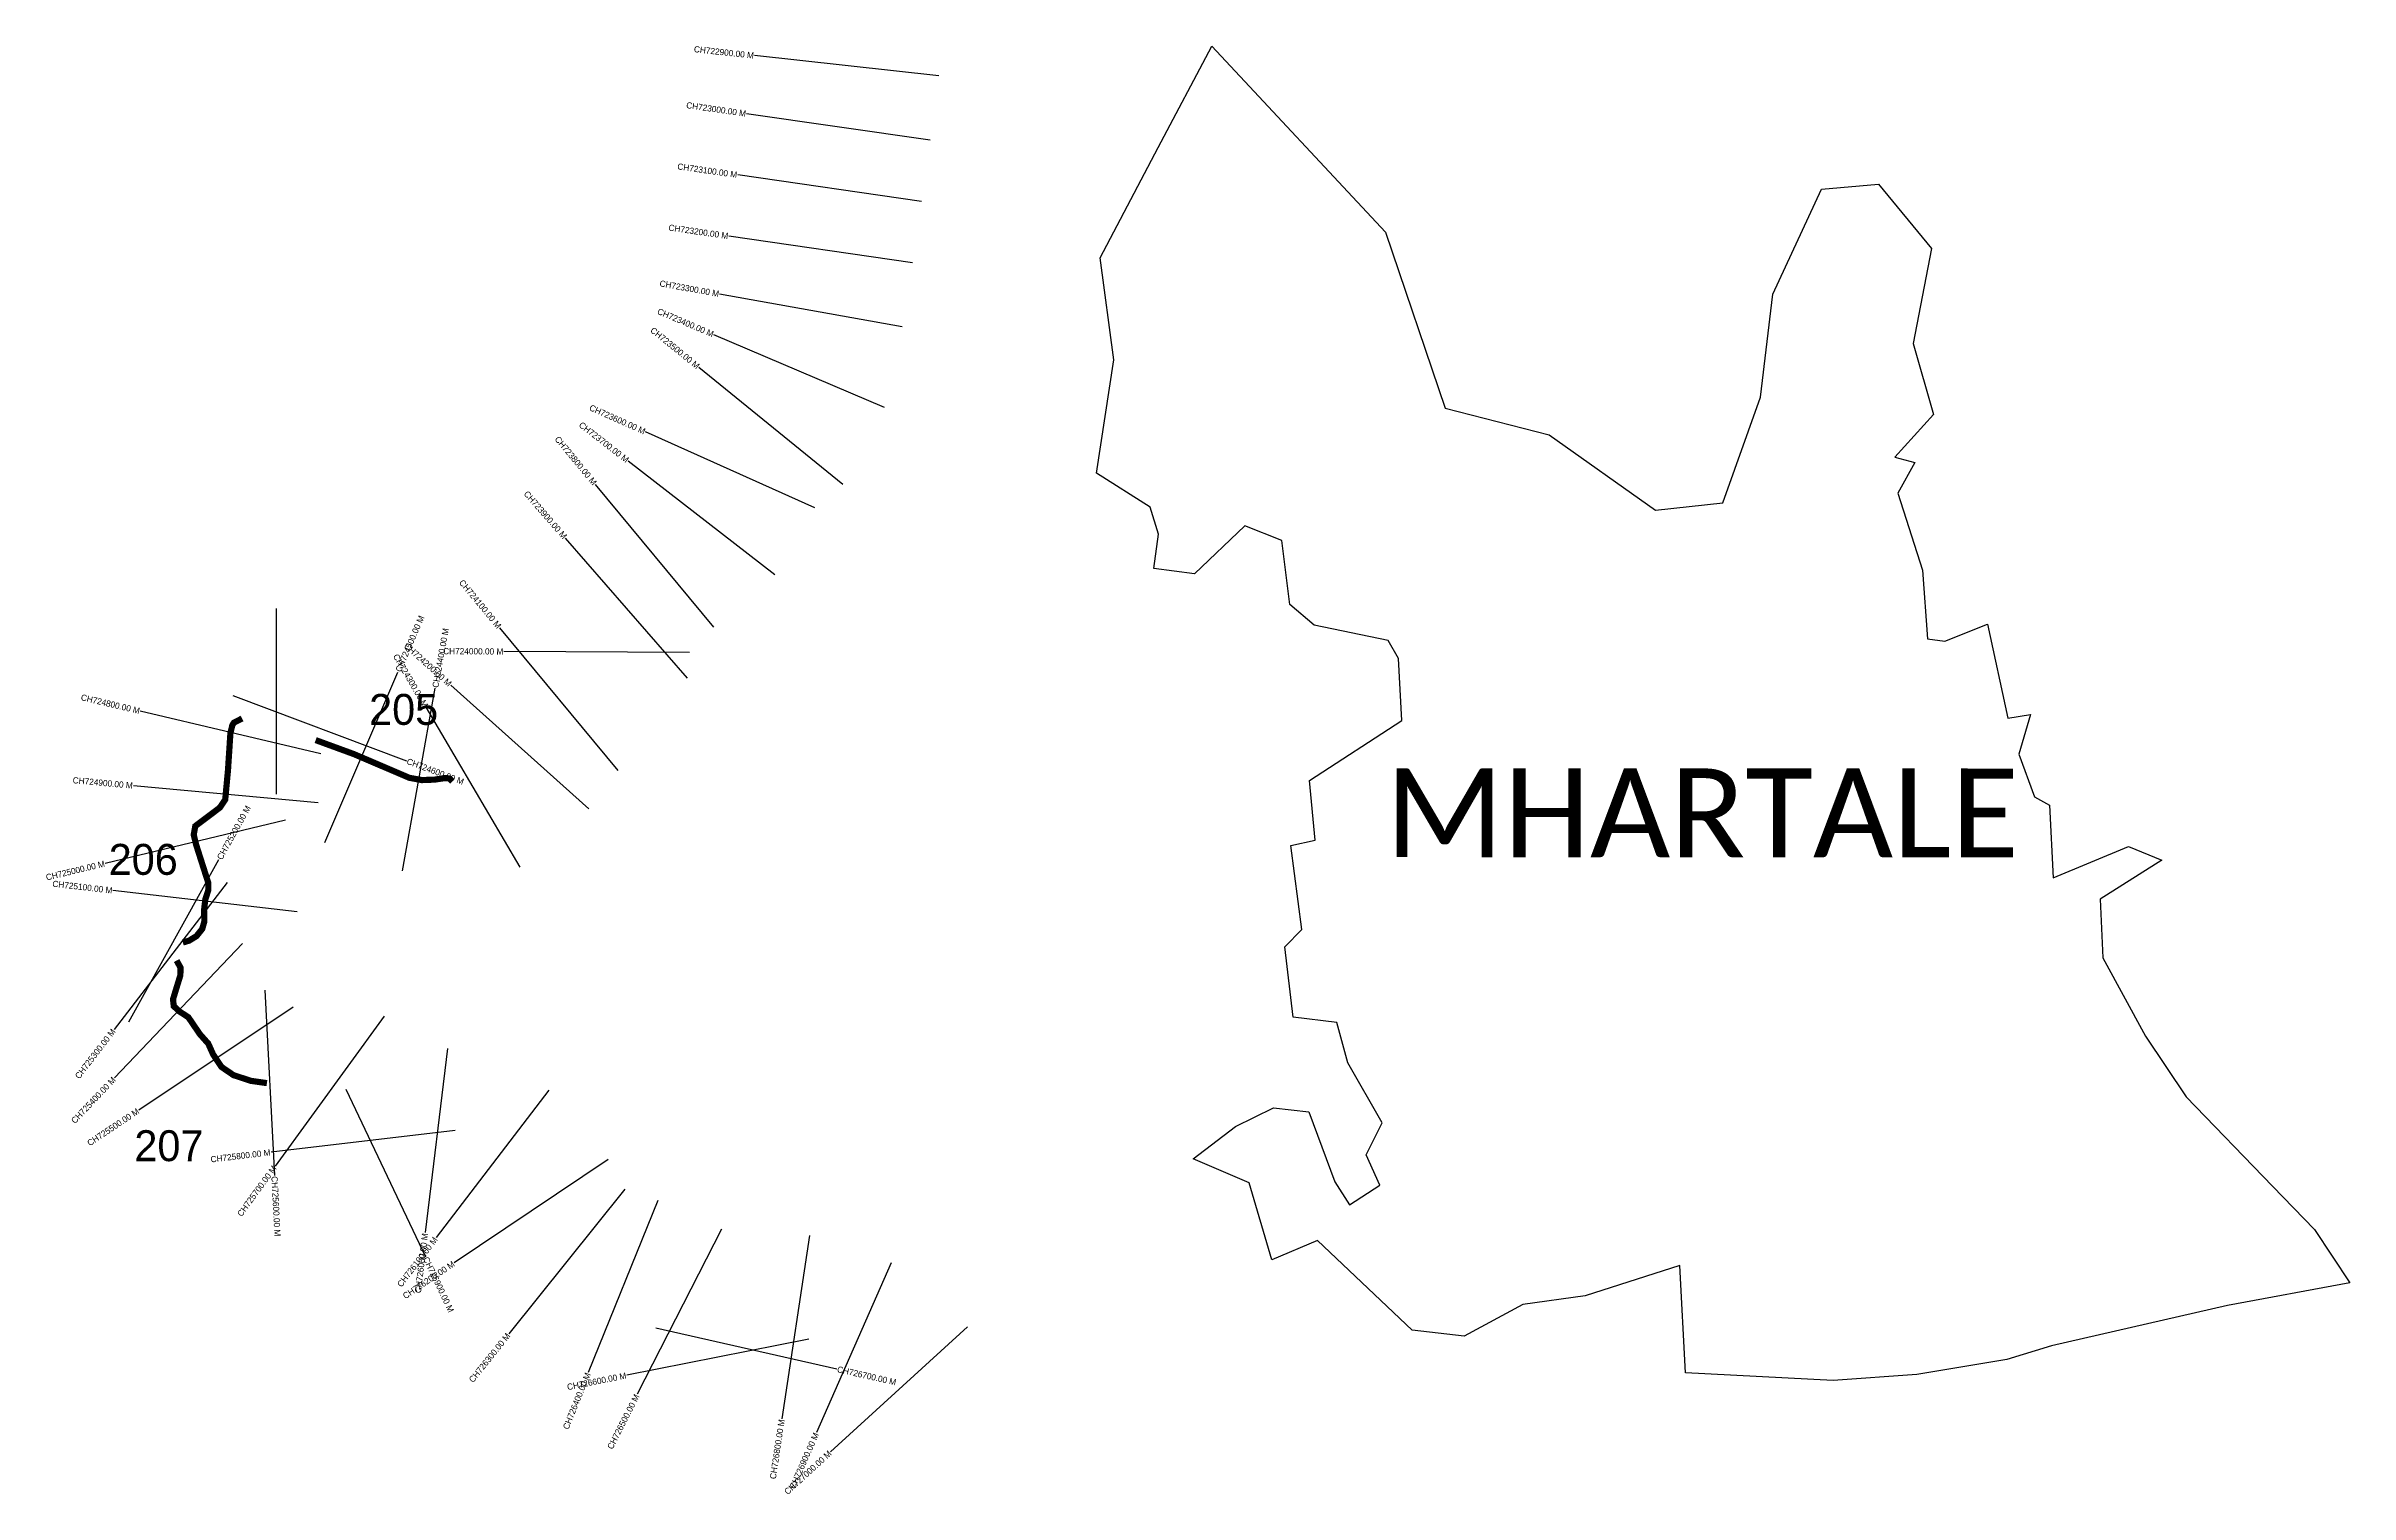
# Model space of a CAD drawing. Header units: metres. Extents: x 355535 to 359260, y 1740268 to 1742609.
import ezdxf
from ezdxf.enums import TextEntityAlignment as Align

# ---------------------------------------------------------------- set-up
doc = ezdxf.new("R2010")
doc.units = ezdxf.units.M
for name, color, linetype in [('CS', 134, 'Continuous'), ('CSMark', 6, 'Continuous'), ('UNPROTECTED', 10, 'Continuous'), ('VILLAGE NAME', 250, 'Continuous')]:
    doc.layers.add(name, color=color, linetype=linetype)

msp = doc.modelspace()

# ---------------------------------------------------------------- linework, layer by layer
at = {"color": 6}
for points in [[(358497.7, 1742385.8), (358583.2, 1742281.7), (358553.8, 1742128.4), (358586.6, 1742013.7), (358523.8, 1741944.5), (358556.4, 1741935.7), (358529.1, 1741886.4), (358568.6, 1741761.6), (358577.1, 1741650.8), (358604.9, 1741647.2), (358674.1, 1741674.4), (358707, 1741522.4), (358743.2, 1741528.5), (358724.6, 1741464), (358749.9, 1741395.3), (358774.3, 1741382), (358780.3, 1741264.5), (358901.6, 1741314.9), (358955.6, 1741292.8), (358856.1, 1741229.7), (358860.6, 1741134.9), (358929.1, 1741008.3), (358995.2, 1740910.2), (359134.6, 1740765.7), (359202.4, 1740695.4), (359259.8, 1740609.1), (359061.8, 1740572.8), (358777.6, 1740507.5), (358704.9, 1740485.3), (358559.8, 1740461.3), (358424.3, 1740451.6), (358185.7, 1740464), (358176.4, 1740637.6), (358023.4, 1740588.3), (357922.7, 1740574.3), (357827.8, 1740523), (357743.9, 1740532.7), (357590.7, 1740678), (357516.7, 1740646.4), (357480.3, 1740771), (357389.8, 1740810), (357458.2, 1740861.9), (357519.7, 1740892.1), (357576.6, 1740885.8), (357618.9, 1740772.8), (357642.2, 1740735.3), (357691.7, 1740767.2), (357669.3, 1740816.4), (357695.1, 1740868), (357639.5, 1740965.1), (357621.9, 1741030.1), (357551.3, 1741039), (357537.8, 1741152.9), (357565.5, 1741180.7), (357547.4, 1741316.7), (357586.8, 1741325.4), (357577.8, 1741421.7), (357727.3, 1741518.7), (357721.9, 1741618.7), (357705, 1741647.9), (357585.3, 1741673.1), (357546, 1741706.2), (357532.9, 1741809.8), (357473.2, 1741833.2), (357392.1, 1741755.6), (357326.1, 1741764.7), (357333.8, 1741819.9), (357319.9, 1741863.4), (357233.6, 1741918.8), (357261.5, 1742101.9), (357239.5, 1742267), (357333.2, 1742445.1), (357419.7, 1742609.1), (357700.8, 1742308.4), (357796.9, 1742023.5), (357965.3, 1741980.7), (358137.4, 1741858.7), (358246.2, 1741870.9), (358307, 1742041.4), (358326.8, 1742208.1), (358405.7, 1742377.9)], [(358405.7, 1742377.9), (358497.7, 1742385.8)]]:
    msp.add_lwpolyline(points, dxfattribs=at)
at = {"layer": 'CS'}
for p, q in [((356978.7, 1742561.1), (356680.5, 1742593.8)), ((356964.6, 1742456.9), (356667.7, 1742499.9)), ((356950.3, 1742357.9), (356653.4, 1742400.9)), ((356935.9, 1742258.9), (356639, 1742301.9)), ((356919.3, 1742155.1), (356624.1, 1742208.3)), ((356890.6, 1742024.8), (356614.7, 1742142.5)), ((356823.4, 1741900.4), (356590.5, 1742089.6)), ((356778, 1741862.5), (356504.2, 1741985.2)), ((356713.3, 1741754.3), (356476.3, 1741938.2)), ((356614.5, 1741669.4), (356423.2, 1741900.5)), ((356572, 1741587.4), (356375, 1741813.7)), ((355907.8, 1741399.6), (355907.8, 1741699.6)), ((356460.1, 1741437.6), (356268.7, 1741668.7)), ((356575.5, 1741628.7), (356275.5, 1741630.3)), ((355985.7, 1741321.4), (356103.8, 1741597.1)), ((356111.2, 1741275.6), (356164.2, 1741570.9)), ((356412.9, 1741375.8), (356189.4, 1741575.9)), ((355979.4, 1741464.6), (355687.5, 1741533.9)), ((355837.1, 1741559.1), (356117.9, 1741453.7)), ((356301.5, 1741281.5), (356149.7, 1741540.3)), ((355975, 1741385.8), (355676.3, 1741413.3)), ((355922.5, 1741357.5), (355630.8, 1741287.7)), ((355669.2, 1741031.6), (355814.7, 1741294)), ((355941.3, 1741209.3), (355643.3, 1741243.7)), ((355827.9, 1741256.9), (355645, 1741019.2)), ((355852.5, 1741158.3), (355645.9, 1740940.8)), ((355888.9, 1741082.4), (355904.3, 1740782.8)), ((355934.5, 1741055.3), (355684.9, 1740888.8)), ((356081.9, 1741040.5), (355905.3, 1740798)), ((356184.4, 1740988.3), (356148.1, 1740690.5)), ((356020, 1740922.5), (356148.4, 1740651.4)), ((356347.9, 1740920.9), (356165.6, 1740682.6)), ((356196.8, 1740855.8), (355898.9, 1740820.5)), ((356444.1, 1740809), (356195.1, 1740641.8)), ((356470.9, 1740761), (356283.2, 1740527)), ((356524.3, 1740742.6), (356411.8, 1740464.5)), ((356627.4, 1740696.3), (356491, 1740429.1)), ((356769.4, 1740686.1), (356724.6, 1740389.5)), ((356901.5, 1740641.9), (356780.8, 1740367.2)), ((356520.9, 1740536.5), (356813.5, 1740470.1)), ((357025, 1740538.4), (356803.4, 1740336)), ((356768.4, 1740518.2), (356474.1, 1740459.8))]:
    msp.add_line(p, q, dxfattribs=at)
at = {"layer": 'UNPROTECTED', "const_width": 10, "flags": 128}
for points in [[(355852, 1741522), (355844.9, 1741518.2), (355838.9, 1741515.2), (355836.3, 1741511.1), (355833.2, 1741498.1), (355830.9, 1741463.5), (355829.3, 1741438.7), (355826.5, 1741408.8), (355824.8, 1741390.7), (355816.2, 1741377.9), (355800.7, 1741366.2), (355786.9, 1741355.8), (355776.4, 1741347.9), (355773.9, 1741333.9), (355777.7, 1741318.1), (355782.5, 1741302.9), (355791.7, 1741274.1), (355797.4, 1741256.2), (355797.4, 1741244.2), (355792.6, 1741229.2), (355790.6, 1741212.2), (355791.1, 1741193.8), (355787.6, 1741181.6), (355778.2, 1741169.9), (355766.4, 1741162.7), (355756.3, 1741159.7)], [(356192, 1741420.3), (356187, 1741425.2), (356179.5, 1741425.5), (356163.5, 1741423.1), (356142.8, 1741422.3), (356122.5, 1741426), (356053.3, 1741455.6), (356032.7, 1741464.4), (355971, 1741487)], [(355746.2, 1741130.5), (355752.5, 1741119.1), (355752.3, 1741106.7), (355744.4, 1741081), (355740.4, 1741067.8), (355741.6, 1741056.8), (355750.3, 1741048.5), (355765.1, 1741038.9), (355770.4, 1741031.2), (355778.6, 1741019.1), (355783.8, 1741011.5), (355797.4, 1740996.2), (355805.2, 1740978.8), (355818.7, 1740958.5), (355838.2, 1740945.2), (355866.3, 1740936), (355892.2, 1740932.3)]]:
    msp.add_lwpolyline(points, dxfattribs=at)

# ---------------------------------------------------------------- texts
at = {"char_height": 50, "attachment_point": 1}
for s, width, heights, insert in [('\\pxt1;205', 70.183, [0], (356057.5, 1741561.6)), ('\\pxt1;206', 70.183, [0], (355636.5, 1741319.1)), ('\\pxt1;207', 245.603, [59.9], (355678, 1740856.1))]:
    msp.add_mtext_dynamic_manual_height_columns(s, width=width, gutter_width=1, heights=heights, dxfattribs=dict(at, insert=insert))
at = {"layer": 'CSMark'}
for s, rotation, p in [('CH722900.00 M', 353.7515, (356679.5, 1742593.9)), ('CH723000.00 M', 351.7575, (356666.7, 1742500)), ('CH723100.00 M', 351.7575, (356652.4, 1742401)), ('CH723200.00 M', 351.7575, (356638, 1742302.1)), ('CH723300.00 M', 349.7697, (356623.1, 1742208.5)), ('CH723400.00 M', 336.8878, (356613.8, 1742142.9)), ('CH723500.00 M', 320.8986, (356589.8, 1742090.3)), ('CH723600.00 M', 335.8597, (356503.3, 1741985.6)), ('CH723800.00 M', 309.5981, (356422.6, 1741901.3)), ('CH723700.00 M', 322.1833, (356475.5, 1741938.8)), ('CH723900.00 M', 311.0422, (356374.4, 1741814.4)), ('CH724100.00 M', 309.6306, (356268.1, 1741669.4)), ('CH724200.00 M', 318.1622, (356188.7, 1741576.5)), ('CH724300.00 M', 300.3999, (356149.2, 1741541.1)), ('CH724000.00 M', 359.7011, (356274.5, 1741630.3)), ('CH724800.00 M', 346.6526, (355686.6, 1741534.1)), ('CH724900.00 M', 354.7376, (355675.3, 1741413.4)), ('CH725000.00 M', 13.4551, (355629.8, 1741287.4)), ('CH725100.00 M', 353.4163, (355642.3, 1741243.8)), ('CH725300.00 M', 52.417, (355644.4, 1741018.4)), ('CH725400.00 M', 46.4822, (355645.3, 1740940)), ('CH725500.00 M', 33.7021, (355684.1, 1740888.2)), ('CH725800.00 M', 6.76, (355897.9, 1740820.4)), ('CH725700.00 M', 53.9371, (355904.7, 1740797.2)), ('CH726100.00 M', 52.5743, (356165, 1740681.8)), ('CH726000.00 M', 83.0354, (356147.9, 1740689.5)), ('CH726200.00 M', 33.8806, (356194.2, 1740641.2)), ('CH726300.00 M', 51.2656, (356282.6, 1740526.2)), ('CH726400.00 M', 67.9685, (356411.4, 1740463.5)), ('CH726600.00 M', 11.2273, (356473.1, 1740459.6)), ('CH726500.00 M', 62.9666, (356490.6, 1740428.2)), ('CH726800.00 M', 81.4122, (356724.5, 1740388.5)), ('CH727000.00 M', 42.4101, (356802.7, 1740335.4)), ('CH726900.00 M', 66.2741, (356780.4, 1740366.3))]:
    msp.add_text(s, height=10, rotation=rotation, dxfattribs=at).set_placement(p, align=Align.MIDDLE_RIGHT)
for s, rotation, p in [('CH724500.00 M', 66.8123, (356104.2, 1741598.1)), ('CH724400.00 M', 79.8281, (356164.4, 1741571.9)), ('CH724600.00 M', 339.4329, (356118.9, 1741453.4)), ('CH725200.00 M', 61.0045, (355815.2, 1741294.8)), ('CH725600.00 M', 272.9428, (355904.4, 1740781.8)), ('CH725900.00 M', 295.3401, (356148.8, 1740650.5)), ('CH726700.00 M', 347.2166, (356814.4, 1740469.9))]:
    msp.add_text(s, height=10, rotation=rotation, dxfattribs=at).set_placement(p, align=Align.MIDDLE_LEFT)
at = {"layer": 'VILLAGE NAME', "insert": (357700.3, 1741441.4), "char_height": 143.7, "attachment_point": 1, "rotation": 359.9793}
msp.add_mtext_dynamic_manual_height_columns('{\\fCalibri|b0|i0|c0|p34;MHARTALE}', width=1418, gutter_width=718.5, heights=[0], dxfattribs=at)

doc.saveas('drawing.dxf')
